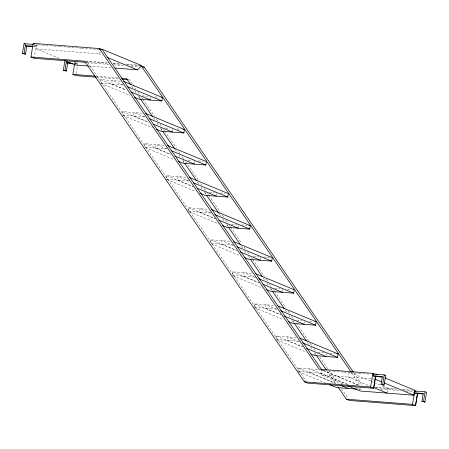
<?xml version="1.0" encoding="UTF-8"?>
<svg xmlns="http://www.w3.org/2000/svg" width="449" height="449" viewBox="0 0 449 449"><rect width="100%" height="100%" fill="white"/><g stroke="black" fill="none" stroke-linecap="round" stroke-linejoin="round"><path stroke-width="0.34" stroke-dasharray="2.25 1.68" d="M33.989 58.269L36.217 44.642L37.615 44.754M35.993 46.965L36.29 45.147L34.837 44.541L34.539 46.365L35.993 46.965L33.361 46.758M59.167 58.308L36.577 48.952L37.351 44.243M74.646 63.466L74.865 62.102M77.177 62.08L76.88 63.898L75.426 63.298L75.724 61.479M75.41 64.314L75.741 62.299M76.229 73.58L78.014 62.68M100.38 81.679L100.716 79.613L120.916 81.185M122.347 113.715L122.684 111.649L142.204 113.17M139.139 98.466L139.476 96.4M150.583 99.358L150.926 97.293M144.196 146.441L144.645 143.686L164.171 145.212M161.107 130.502L161.444 128.436M172.551 131.394L172.887 129.329M166.164 178.483L166.613 175.727L186.133 177.248M183.069 162.544L183.405 160.478M194.512 163.436L194.855 161.371M188.013 211.21L188.574 207.764L208.1 209.29M205.148 193.889L205.373 192.514M216.48 195.472L216.816 193.407M210.093 242.555L210.542 239.805L230.735 241.377M227.11 225.931L227.334 224.551M238.441 227.514L238.784 225.443M232.054 274.597L232.503 271.841L252.703 273.419M260.409 259.55L260.746 257.485M254.022 306.633L254.471 303.878L273.991 305.404M271.039 290.009L271.263 288.628M282.37 291.586L282.713 289.521M276.006 338.097L276.343 336.032L296.542 337.603M292.894 322.736L293.231 320.67M304.45 322.938L304.675 321.563M297.934 370.767L298.389 368.012L317.909 369.533M314.766 354.884L315.103 352.819M347.924 384.512L320.709 373.242L321.276 369.796L358.207 385.09M342.811 383.805L321.512 374.982L322.326 370.015M326.322 355.086L326.546 353.711M358.235 389.238L359.582 389.339L360.036 386.583M360.44 389.777L360.642 388.537M387.173 392.493L387.885 388.149L381.431 385.472M36.577 48.952L98.516 53.785L100.559 51.955M38.311 44.805L59.201 46.438M59.897 46.488L80.786 48.122M81.482 48.172L98.892 49.53M34.27 44.984L36.29 45.147M85.849 61.042L107.502 62.731M113.086 63.169L120.068 63.713M126.354 64.201L138.926 65.184M85.535 61.558L108.518 63.348M113.389 63.73L121.05 64.325M127.32 64.813L139.156 65.739M87.179 62.703L108.765 64.387M113.636 64.768L124.081 65.582M131.046 66.126L139.403 66.778M73.451 63.141L75.426 63.298M74.904 63.747L76.88 63.898M89.216 66.076L110.791 67.754M95.862 76.162L118.171 77.902M96.804 77.25L119.114 78.99M100.829 83.104L123.043 84.839M142.282 95.923L147.67 96.339M155.073 96.917L159.114 97.231M122.79 115.146L145.01 116.88M165.597 128.066L169.632 128.38M177.041 128.958L181.082 129.273M145.431 147.238L166.972 148.916M188.232 160.153L192.273 160.473M198.329 160.944L203.043 161.309M166.719 179.224L188.939 180.953M209.526 192.138L214.908 192.559M220.296 192.98L225.011 193.351M188.687 211.26L210.901 212.994M231.488 224.18L236.876 224.601M241.584 224.966L246.972 225.387M211.322 243.352L232.868 245.031M253.455 256.216L258.837 256.637M263.552 257.008L269.608 257.479M232.616 275.338L254.83 277.072M274.743 288.202L280.131 288.623M287.534 289.201L290.901 289.465M254.577 307.374L276.797 309.108M296.71 320.244L302.093 320.659M309.501 321.237L312.869 321.501M276.455 339.528L298.669 341.257M317.909 352.342L323.97 352.813M330.026 353.284L335.414 353.705M322.202 370.447L325.688 370.722M329.173 370.992L343.109 372.081M343.805 372.137L350.08 372.625M350.776 372.676L370.285 374.202M298.495 371.508L320.709 373.242M321.512 374.982L374.5 379.119M374.808 387.128L395.451 388.739M402.332 389.272L410.594 389.917M375.706 387.689L396.613 389.322M403.584 389.867L412.642 390.568M380.831 389.109L401.041 390.686M405.918 391.068L412.889 391.612M415.673 391.825L417.07 391.938M98.516 53.785L102.389 55.39M128.352 79.305L129.57 79.81L132.736 84.429M123.178 85.063L112.166 80.506L111.599 83.946L126.5 90.12M100.716 79.613L125.984 90.075M100.8 83.323L129.957 95.396M144.494 116.835L134.128 112.542L133.566 115.988L148.467 122.156M122.684 111.649L148.597 122.381M122.768 115.359L152.57 127.707M166.461 148.872L156.095 144.578L155.528 148.024L170.429 154.198M144.645 143.686L170.564 154.422M145.381 147.67L174.532 159.743M189.068 181.183L178.057 176.62L177.495 180.06L193.042 186.503M166.613 175.727L193.177 186.728M166.697 179.437L195.848 191.515M211.036 213.219L200.024 208.656L199.457 212.102L215.009 218.54M188.574 207.764L215.138 218.764M189.31 211.743L219.112 224.09M233.648 245.524L221.986 240.698L221.424 244.138L236.326 250.312M210.542 239.805L236.455 250.536M211.271 243.785L241.074 256.126M255.61 277.566L243.953 272.734L243.386 276.18L258.938 282.617M232.503 271.841L258.422 282.573M233.239 275.821L262.39 287.893M276.926 309.333L265.915 304.77L265.353 308.216L280.9 314.654M254.471 303.878L280.384 314.614M254.555 307.593L283.706 319.666M299.449 341.751L287.787 336.924L287.225 340.364L302.772 346.808M276.343 336.032L302.261 346.763M277.078 340.011L306.229 352.083M370.459 380.932L349.165 372.109L348.351 377.076L369.645 385.899M371.104 381.195L373.686 382.267M374.331 382.531L380.786 385.208M323.617 370.548L358.465 384.984M355.698 387.728L359.582 389.339M347.408 384.467L309.832 368.904L309.266 372.35L335.83 383.351M298.389 368.012L335.313 383.306M298.473 371.721L325.031 382.728M353.812 372.782L362.523 385.495M351.567 372.681L360.283 385.394M133.134 85.007L135.907 89.054M137.888 91.944L139.471 94.251M141.845 97.719L142.636 98.875M143.035 99.454L154.523 116.207M156.505 119.097L158.48 121.982M160.069 124.294L161.253 126.029M163.632 129.492L164.424 130.648M164.822 131.226L176.305 147.985M178.685 151.448L179.869 153.182M182.249 156.65L183.832 158.957M185.813 161.848L198.486 180.335M200.866 183.804L201.657 184.96M204.031 188.423L205.62 190.735M207.595 193.626L208.392 194.776M208.785 195.354L220.274 212.113M222.255 214.998L223.838 217.31M225.819 220.201L227.8 223.086M229.383 225.398L230.174 226.554M230.573 227.132L241.663 243.307M244.037 246.776L245.62 249.088M247.601 251.973L249.582 254.864M251.563 257.754L252.355 258.91M252.753 259.488L264.237 276.242M266.218 279.126L267.806 281.439M269.389 283.751L271.37 286.642M273.351 289.526L274.143 290.683M274.535 291.261L286.024 308.014M288.005 310.904L289.987 313.795M291.569 316.107L293.551 318.992M296.323 323.039L308.603 340.948M310.186 343.261L311.769 345.567M313.75 348.458L315.731 351.348M319.694 357.123L328.011 369.258M328.404 369.836L337.513 383.12M341.476 388.901L348.211 398.723M131.686 86.062L133.269 88.374M134.852 90.687L136.434 92.994M138.415 95.884L140.004 98.196M153.468 117.84L155.051 120.152M157.032 123.037L158.62 125.35M160.596 128.24L161.786 129.969M175.256 149.612L176.44 151.347M178.82 154.815L180.403 157.128M182.777 160.59L183.967 162.325M197.437 181.968L199.019 184.281M201 187.166L202.19 188.9M204.564 192.368L205.754 194.103M219.219 213.746L220.801 216.053M222.783 218.944L224.764 221.834M226.745 224.719L228.328 227.031M241.399 246.097L242.589 247.831M244.57 250.722L246.153 253.028M248.533 256.497L250.115 258.809M263.187 277.875L265.168 280.76M266.751 283.072L268.732 285.962M270.315 288.275L271.898 290.582M285.368 310.225L286.557 311.96M288.931 315.428L290.514 317.735M292.495 320.625L294.078 322.938M307.548 342.581L309.131 344.888M310.719 347.2L312.302 349.513M314.676 352.981L315.866 354.71M326.956 370.891L335.672 383.598M87.667 62.456L306.308 381.369"/><path stroke-width="0.67" d="M25.481 54.144L24.027 53.543L25.318 45.641L26.772 46.247L25.481 54.144L22.45 53.42L24.044 43.699L33.49 44.44M86.27 62.344L33.989 58.269L30.959 57.012L33.187 43.385L99.341 48.548L102.372 49.805L321.81 369.869M66.368 71.077L64.914 70.476L66.211 62.579L67.664 63.18L66.368 71.077L63.337 70.353L64.931 60.637M96.108 77.2L75.892 75.623L72.861 74.366L74.534 64.145M99.51 49.093L102.305 49.311L141.025 65.346L140.818 66.62L137.237 69.82L114.966 68.085M134.492 97.276L139.027 99.156L161.915 100.941L162.482 97.495L123.61 81.398M156.454 129.312L160.995 131.192L183.882 132.977L184.444 129.537L145.571 113.434M178.421 161.354L182.956 163.228L205.844 165.019L206.411 161.573L167.539 145.476M199.738 193.121L204.924 195.27L227.811 197.055L228.373 193.609L189.5 177.512M222.35 225.432L226.885 227.306L249.773 229.091L250.34 225.651L211.468 209.548M244.318 257.468L248.853 259.348L271.74 261.133L272.302 257.687L233.429 241.59M266.279 289.504L270.814 291.384L293.702 293.169L294.269 289.728L255.397 273.626M288.247 321.546L292.782 323.42L315.669 325.211L316.231 321.765L278.01 305.932M310.764 353.964L314.654 355.574L337.541 357.359L338.108 353.913L299.881 338.086M30.959 57.012L84.631 61.199L304.461 381.846L307.492 383.098L373.63 388.262L375.639 375.998L373.63 388.262L370.599 387.004L372.827 373.377L319.172 369.196L99.341 48.548M373.113 375.835L373.411 374.017L384.209 374.859L385.663 375.459L384.069 385.18L381.038 384.456L382.335 376.554L373.113 375.835L374.567 376.436L382.469 377.053M384.069 385.18L382.615 384.58L384.209 374.859M414 392.768L414.298 390.95L425.096 391.792L426.55 392.392L424.956 402.113L421.925 401.389L423.222 393.487L414 392.768L415.454 393.375L423.356 393.986M347.975 385.944L360.233 391.023L413.905 395.21L414.315 392.723M414.517 391.483L414.719 390.243L385.034 377.946M338.046 387.066L346.364 399.2L349.401 400.452L415.533 405.615L417.542 393.352L415.533 405.615L412.502 404.358L414.399 392.78M424.956 402.113L423.502 401.513L425.096 391.792M25.318 45.641L33.226 46.258M26.772 46.247L32.698 46.707M22.45 53.42L24.027 53.543M139.628 65.234L141.025 65.346M142.883 67.047L144.275 67.159L353.414 372.204M66.211 62.579L70.819 62.939M67.664 63.18L72.929 63.59M88.52 66.02L75.297 64.987L64.33 60.447M63.337 70.353L64.914 70.476M72.861 74.366L95.166 76.106M121.657 78.171L126.534 78.553L130.889 84.906M121.898 79.209L127.477 79.647M161.135 97.394L162.482 97.495M183.097 129.43L184.444 129.537M248.993 225.544L250.34 225.651M314.884 321.658L316.231 321.765M336.761 353.812L338.108 353.913M384.31 375.353L385.663 375.459M381.038 384.456L382.615 384.58M304.461 381.846L370.599 387.004M356.893 389.131L336.694 387.554L329.566 384.602M421.925 401.389L423.502 401.513M346.364 399.2L412.502 404.358M144.275 67.159L141.244 65.902L351.174 372.103M106.907 57.259L137.237 69.82M33.187 43.385L34.399 43.89M24.044 43.699L25.498 44.305M127.578 86.719L161.915 100.941M131.035 91.994L150.471 100.048M149.545 118.755L183.882 132.977M153.648 124.306L172.438 132.085M171.507 150.797L205.844 165.019M174.964 156.072L194.4 164.121M193.474 182.833L227.811 197.055M196.931 188.114L216.367 196.162M214.79 214.605L249.773 229.091M218.893 220.15L238.329 228.199M237.403 246.911L271.74 261.133M240.209 251.923L260.297 260.24M258.719 278.677L293.702 293.169M262.822 284.228L282.258 292.277M280.681 310.719L315.669 325.211M284.138 315.995L304.226 324.313M302.559 342.868L337.541 357.359M375.998 374.202L377.289 374.741M372.827 373.377L374.646 374.135M414.73 390.737L415.942 391.236M414.298 390.95L415.269 391.354M306.661 348.418L326.097 356.467M375.184 379.169L381.639 381.846M384.221 382.913L413.905 395.21M373.517 387.504L387.072 393.116M341.01 385.495L348.138 388.447M140.397 98.774L152.677 116.684M162.577 131.125L174.857 149.034M184.758 163.481L196.645 180.812M206.546 195.253L218.826 213.168M228.726 227.609L240.608 244.941M250.508 259.387L262.396 276.719M272.296 291.16L284.178 308.491M294.477 323.516L306.358 340.847M316.264 355.288L326.558 370.313"/></g></svg>
